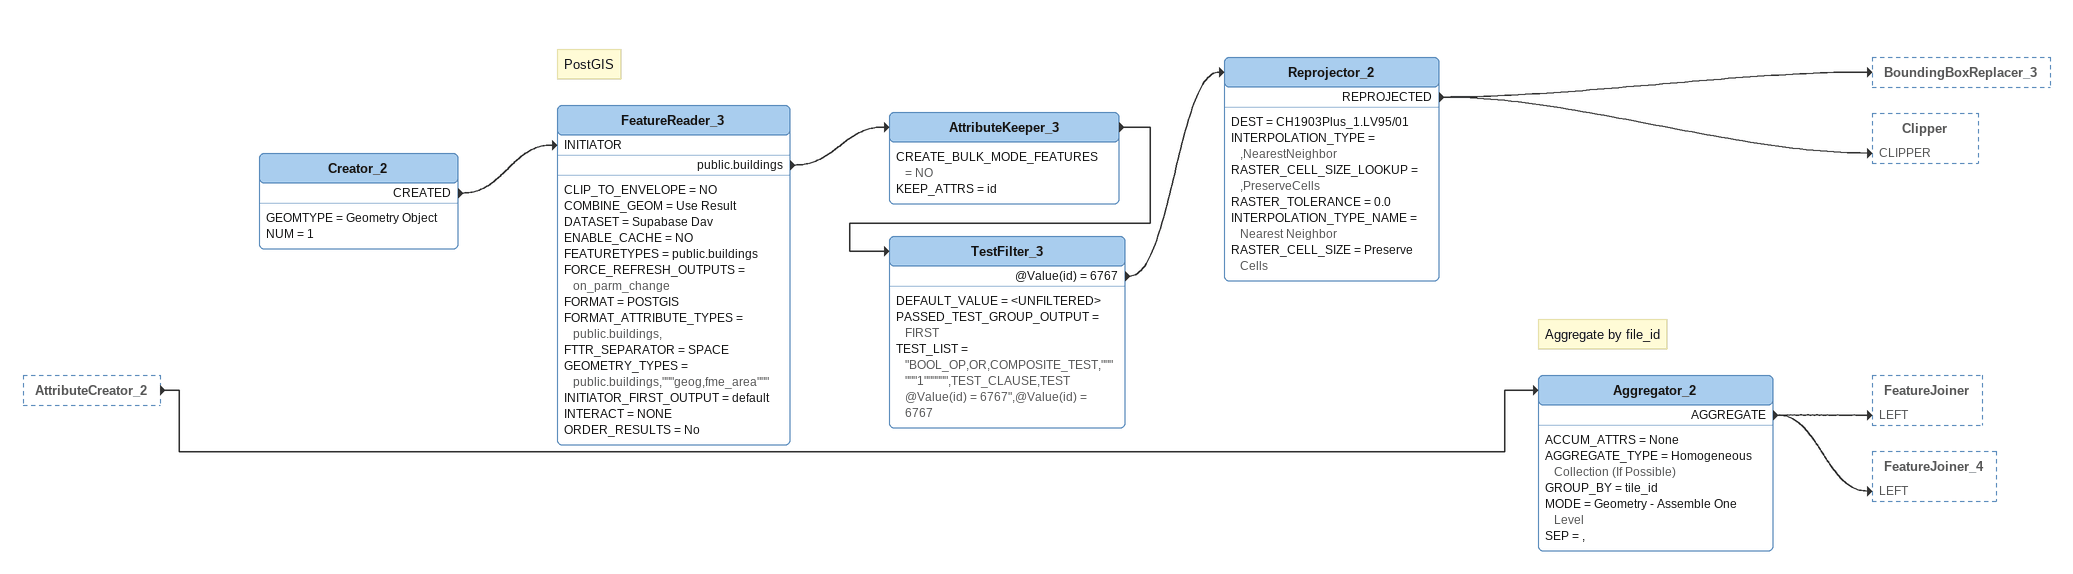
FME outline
AttributeCreator_2 [outside]
    -> Aggregator_2
Creator_2
    GEOMTYPE = Geometry Object
    NUM = 1
    CREATED -> FeatureReader_3 [INITIATOR]
Note: PostGIS
FeatureReader_3
    CLIP_TO_ENVELOPE = NO
    COMBINE_GEOM = Use Result
    DATASET = Supabase Dav
    ENABLE_CACHE = NO
    FEATURETYPES = public.buildings
    FORCE_REFRESH_OUTPUTS = on_parm_change
    FORMAT = POSTGIS
    FORMAT_ATTRIBUTE_TYPES = public.buildings,
    FTTR_SEPARATOR = SPACE
    GEOMETRY_TYPES = public.buildings,"""geog,fme_area"""
    INITIATOR_FIRST_OUTPUT = default
    INTERACT = NONE
    ORDER_RESULTS = No
    public.buildings -> AttributeKeeper_3
AttributeKeeper_3
    CREATE_BULK_MODE_FEATURES = NO
    KEEP_ATTRS = id
    -> TestFilter_3
TestFilter_3
    DEFAULT_VALUE = <UNFILTERED>
    PASSED_TEST_GROUP_OUTPUT = FIRST
    TEST_LIST = "BOOL_OP,OR,COMPOSITE_TEST,""""""1"""""",TEST_CLAUSE,TEST @Value(id) = 6767",@Value(id) = 6767
    @Value(id) = 6767 -> Reprojector_2
Reprojector_2
    DEST = CH1903Plus_1.LV95/01
    INTERPOLATION_TYPE = ,NearestNeighbor
    RASTER_CELL_SIZE_LOOKUP = ,PreserveCells
    RASTER_TOLERANCE = 0.0
    INTERPOLATION_TYPE_NAME = Nearest Neighbor
    RASTER_CELL_SIZE = Preserve Cells
    REPROJECTED -> BoundingBoxReplacer_3
    REPROJECTED -> Clipper [CLIPPER]
Note: Aggregate by file_id
Aggregator_2
    ACCUM_ATTRS = None
    AGGREGATE_TYPE = Homogeneous Collection (If Possible)
    GROUP_BY = tile_id
    MODE = Geometry - Assemble One Level
    SEP = ,
    AGGREGATE -> FeatureJoiner [LEFT]
    AGGREGATE -> FeatureJoiner_4 [LEFT]
